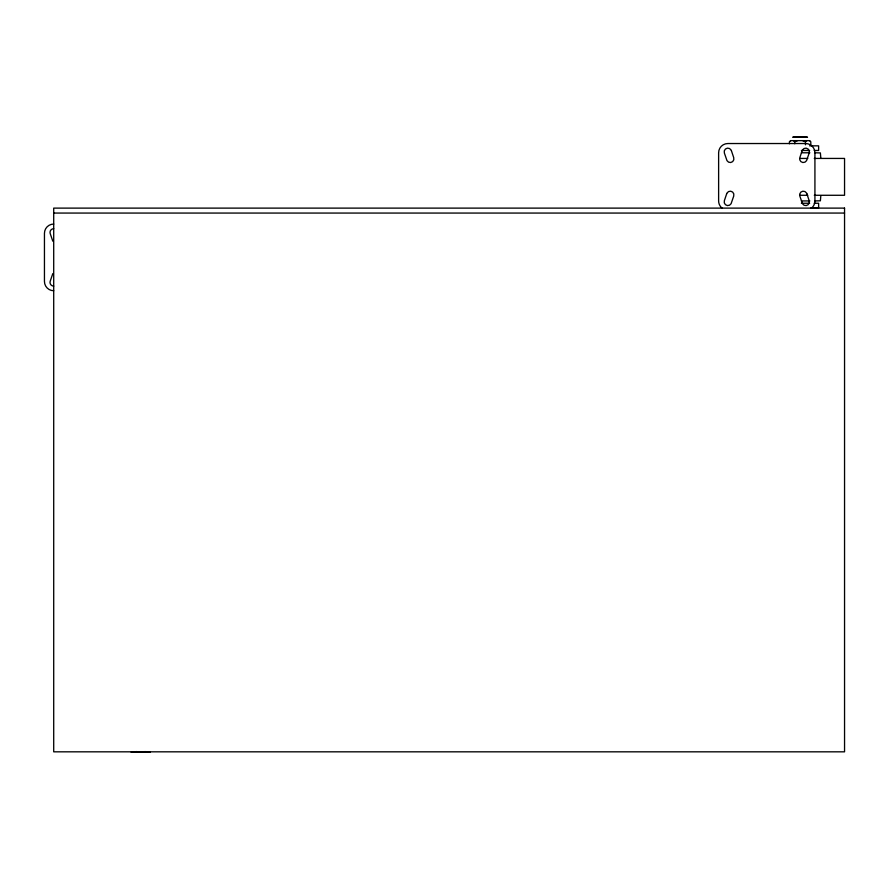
<?xml version="1.0" encoding="UTF-8"?>
<svg xmlns="http://www.w3.org/2000/svg" width="889" height="889" viewBox="0 0 889 889"><rect width="100%" height="100%" fill="white"/><g stroke="black" fill="none" stroke-linecap="round" stroke-linejoin="round"><path stroke-width="1.33" d="M820.814 195.824L820.38 200.803L814.869 200.936M52.818 273.601L50.195 281.224A3.7 3.7 0 0 0 53.707 286.102M790.788 140.651L789.41 141.718L789.41 143.762M805.456 144.774L805.456 141.718L806.823 140.651M793.388 140.651L794.766 141.718L797.511 140.651M143.373 752.227L145.207 751.527M793.255 136.773L806.968 136.773M792.699 137.317L807.512 137.317M790.477 140.651L809.735 140.651M809.646 145.84L818.625 145.84L818.625 150.474L814.18 150.474M801.389 150.474L809.646 150.474M801.422 152.786L809.857 152.786M814.869 152.786L820.38 152.919L820.814 157.898M800.111 158.431L807.779 158.431M814.291 158.431L844.55 158.431L844.55 195.28L814.291 195.28M800.111 195.28L807.779 195.28M801.422 200.936L809.857 200.936M801.389 203.248L809.646 203.248M814.18 203.248L818.625 203.248L818.625 207.882L811.024 207.882M53.707 213.06L844.55 213.06M131.15 752.227L150.408 752.227M802.7 140.651L805.456 141.718M136.35 751.527L138.184 752.227M809.423 140.651L810.801 141.718L810.801 144.774M52.818 241.197L50.195 233.563A3.7 3.7 0 0 1 53.707 228.695M794.766 141.718L794.766 143.762M53.707 224.061A9.257 9.257 0 0 0 44.45 233.318L44.45 281.469A9.257 9.257 0 0 0 53.707 290.725M722.268 208.293A9.257 9.257 0 0 1 718.623 200.936L718.623 152.786A9.257 9.257 0 0 1 727.891 143.529L805.667 143.529A9.257 9.257 0 0 1 814.924 152.786L814.924 200.936A9.257 9.257 0 0 1 811.279 208.293M726.691 193.746L724.368 200.692A3.7 3.7 0 0 0 731.091 203.714L733.714 196.08A3.7 3.7 0 0 0 726.991 193.057L726.691 193.746M802.145 150.685L799.833 157.631A3.7 3.7 0 0 0 806.556 160.653L809.179 153.03A3.7 3.7 0 0 0 802.456 150.008L802.145 150.685M844.55 208.115L53.707 208.115L53.707 751.827L844.55 751.827L844.55 208.115M806.856 193.746L806.556 193.057A3.7 3.7 0 0 0 799.833 196.08L802.456 203.714A3.7 3.7 0 0 0 809.179 200.692L806.856 193.746M731.403 150.685L731.091 150.008A3.7 3.7 0 0 0 724.368 153.03L726.991 160.653A3.7 3.7 0 0 0 733.714 157.631L731.403 150.685"/></g></svg>
